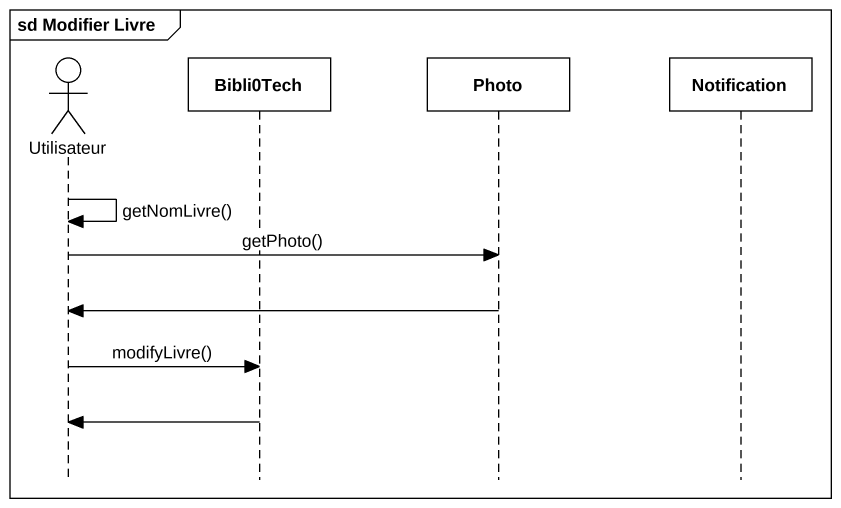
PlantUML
@startuml
mainframe sd Modifier Livre
hide footbox
actor Utilisateur
participant Bibli0Tech
participant Photo
participant Notification

Utilisateur -> Utilisateur : getNomLivre()
Utilisateur -> Photo : getPhoto()
Photo -> Utilisateur
Utilisateur -> Bibli0Tech : modifyLivre()
Bibli0Tech -> Utilisateur
@enduml
